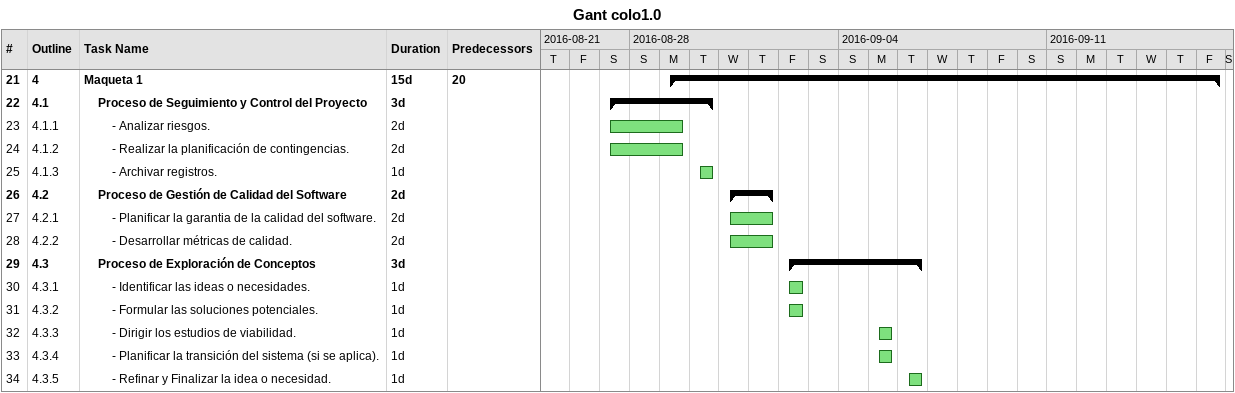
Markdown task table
Gant colo1.0

| ID | WBS | Task | Duration | Start | Finish | Predecessors |
|---|---|---|---|---|---|---|
| 21 | 4 | **Maqueta 1** | 15d | 2016-08-29 | 2016-09-16 | 20 |
| 22 | 4.1 | **Proceso de Seguimiento y Control del Proyecto** | 3d | 2016-08-27 | 2016-08-30 |  |
| 23 | 4.1.1 | - Analizar riesgos. | 2d | 2016-08-27 | 2016-08-29 |  |
| 24 | 4.1.2 | - Realizar la planificación de contingencias. | 2d | 2016-08-27 | 2016-08-29 |  |
| 25 | 4.1.3 | - Archivar registros. | 1d | 2016-08-30 | 2016-08-30 |  |
| 26 | 4.2 | **Proceso de Gestión de Calidad del Software** | 2d | 2016-08-31 | 2016-09-01 |  |
| 27 | 4.2.1 | - Planificar la garantia de la calidad del software. | 2d | 2016-08-31 | 2016-09-01 |  |
| 28 | 4.2.2 | - Desarrollar métricas de calidad. | 2d | 2016-08-31 | 2016-09-01 |  |
| 29 | 4.3 | **Proceso de Exploración de Conceptos** | 3d | 2016-09-02 | 2016-09-06 |  |
| 30 | 4.3.1 | - Identificar las ideas o necesidades. | 1d | 2016-09-02 | 2016-09-02 |  |
| 31 | 4.3.2 | - Formular las soluciones potenciales. | 1d | 2016-09-02 | 2016-09-02 |  |
| 32 | 4.3.3 | - Dirigir los estudios de viabilidad. | 1d | 2016-09-05 | 2016-09-05 |  |
| 33 | 4.3.4 | - Planificar la transición del sistema (si se aplica). | 1d | 2016-09-05 | 2016-09-05 |  |
| 34 | 4.3.5 | - Refinar y Finalizar la idea o necesidad. | 1d | 2016-09-06 | 2016-09-06 |  |
